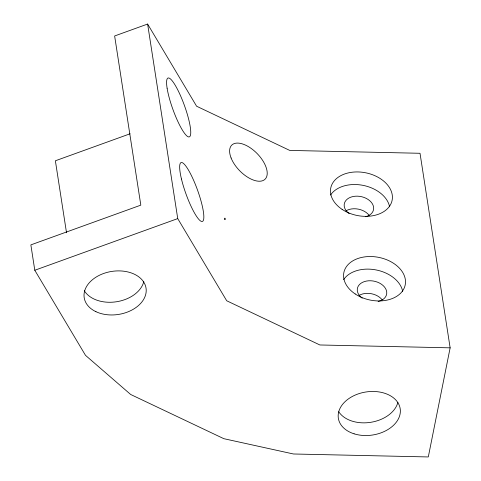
<?xml version="1.0" encoding="UTF-8"?>
<svg xmlns="http://www.w3.org/2000/svg" width="481" height="481" viewBox="0 0 481 481"><rect width="100%" height="100%" fill="white"/><g stroke="black" fill="none" stroke-linecap="round" stroke-linejoin="round"><path stroke-width="0.72" d="M450.138 347.835L428.3 456.95L293.44 453.986L223.827 438.684L130.664 394.48L85.492 355.333L34.788 270.256L30.862 244.883L140.819 205.146L114.634 35.973L147.619 24.05L196.597 106.223L289.754 150.421L420.021 153.283L450.138 347.835L319.877 344.973L226.713 300.775L177.736 218.602L147.619 24.05M130.092 133.784L55.375 160.78L66.516 232.756M34.788 270.256L177.736 218.602M397.889 402.375A31.289 21.771 -8.8 0 1 370.785 422.306A31.289 21.771 -8.8 0 1 338.744 411.736M330.537 195.052A31.289 21.771 11.3 0 1 363.119 185.371A31.289 21.771 11.3 0 1 389.592 206.77M349.122 213.576A14.899 10.366 11.3 0 1 349.164 197.889A14.899 10.366 11.3 0 1 371.091 202.056A14.899 10.366 11.3 0 1 365.698 216.727M362.217 298.16A14.899 10.366 11.3 0 1 362.458 282.377A14.899 10.366 11.3 0 1 384.469 286.977A14.899 10.366 11.3 0 1 378.096 301.479M358.994 295.496A14.899 10.372 11.3 0 1 382.215 299.904M343.632 279.635A31.289 21.771 11.3 0 1 376.214 269.961A31.289 21.771 11.3 0 1 402.681 291.36M345.899 210.906A14.899 10.372 11.3 0 1 369.125 215.32M143.801 281.547A31.289 21.771 -8.8 0 1 116.42 301.767A31.289 21.771 -8.8 0 1 84.295 290.668M224.916 218.2L224.946 219.673L224.916 218.2M354.1 433.82A31.289 21.771 -8.8 0 0 400.366 410.738A31.289 21.771 -8.8 0 0 353.343 395.941A31.289 21.771 -8.8 0 0 354.1 433.82M95.911 311.67A31.289 21.771 -8.8 0 0 145.905 293.602A31.289 21.771 -8.8 0 0 103.547 273.509A31.289 21.771 -8.8 0 0 95.911 311.67M167.111 88.221A31.289 6.079 70.1 0 0 187.5 136.424A31.289 6.079 70.1 0 0 181.349 97.643A31.289 6.079 70.1 0 0 167.111 88.221M355.194 293.957A31.289 21.771 11.3 0 0 405.158 285.137A31.289 21.771 11.3 0 0 363.245 257.113A31.289 21.771 11.3 0 0 355.194 293.957M342.099 209.367A31.289 21.771 11.3 0 0 392.063 200.547A31.289 21.771 11.3 0 0 350.15 172.523A31.289 21.771 11.3 0 0 342.099 209.367M181.457 179.01A31.289 6.079 70.1 0 0 202.363 221.446A31.289 6.079 70.1 0 0 191.426 175.595A31.289 6.079 70.1 0 0 181.457 179.01M231.096 157.996A23.84 12.253 45.7 0 0 263.438 180.369A23.84 12.253 45.7 0 0 250.703 148.106A23.84 12.253 45.7 0 0 231.096 157.996"/></g></svg>
